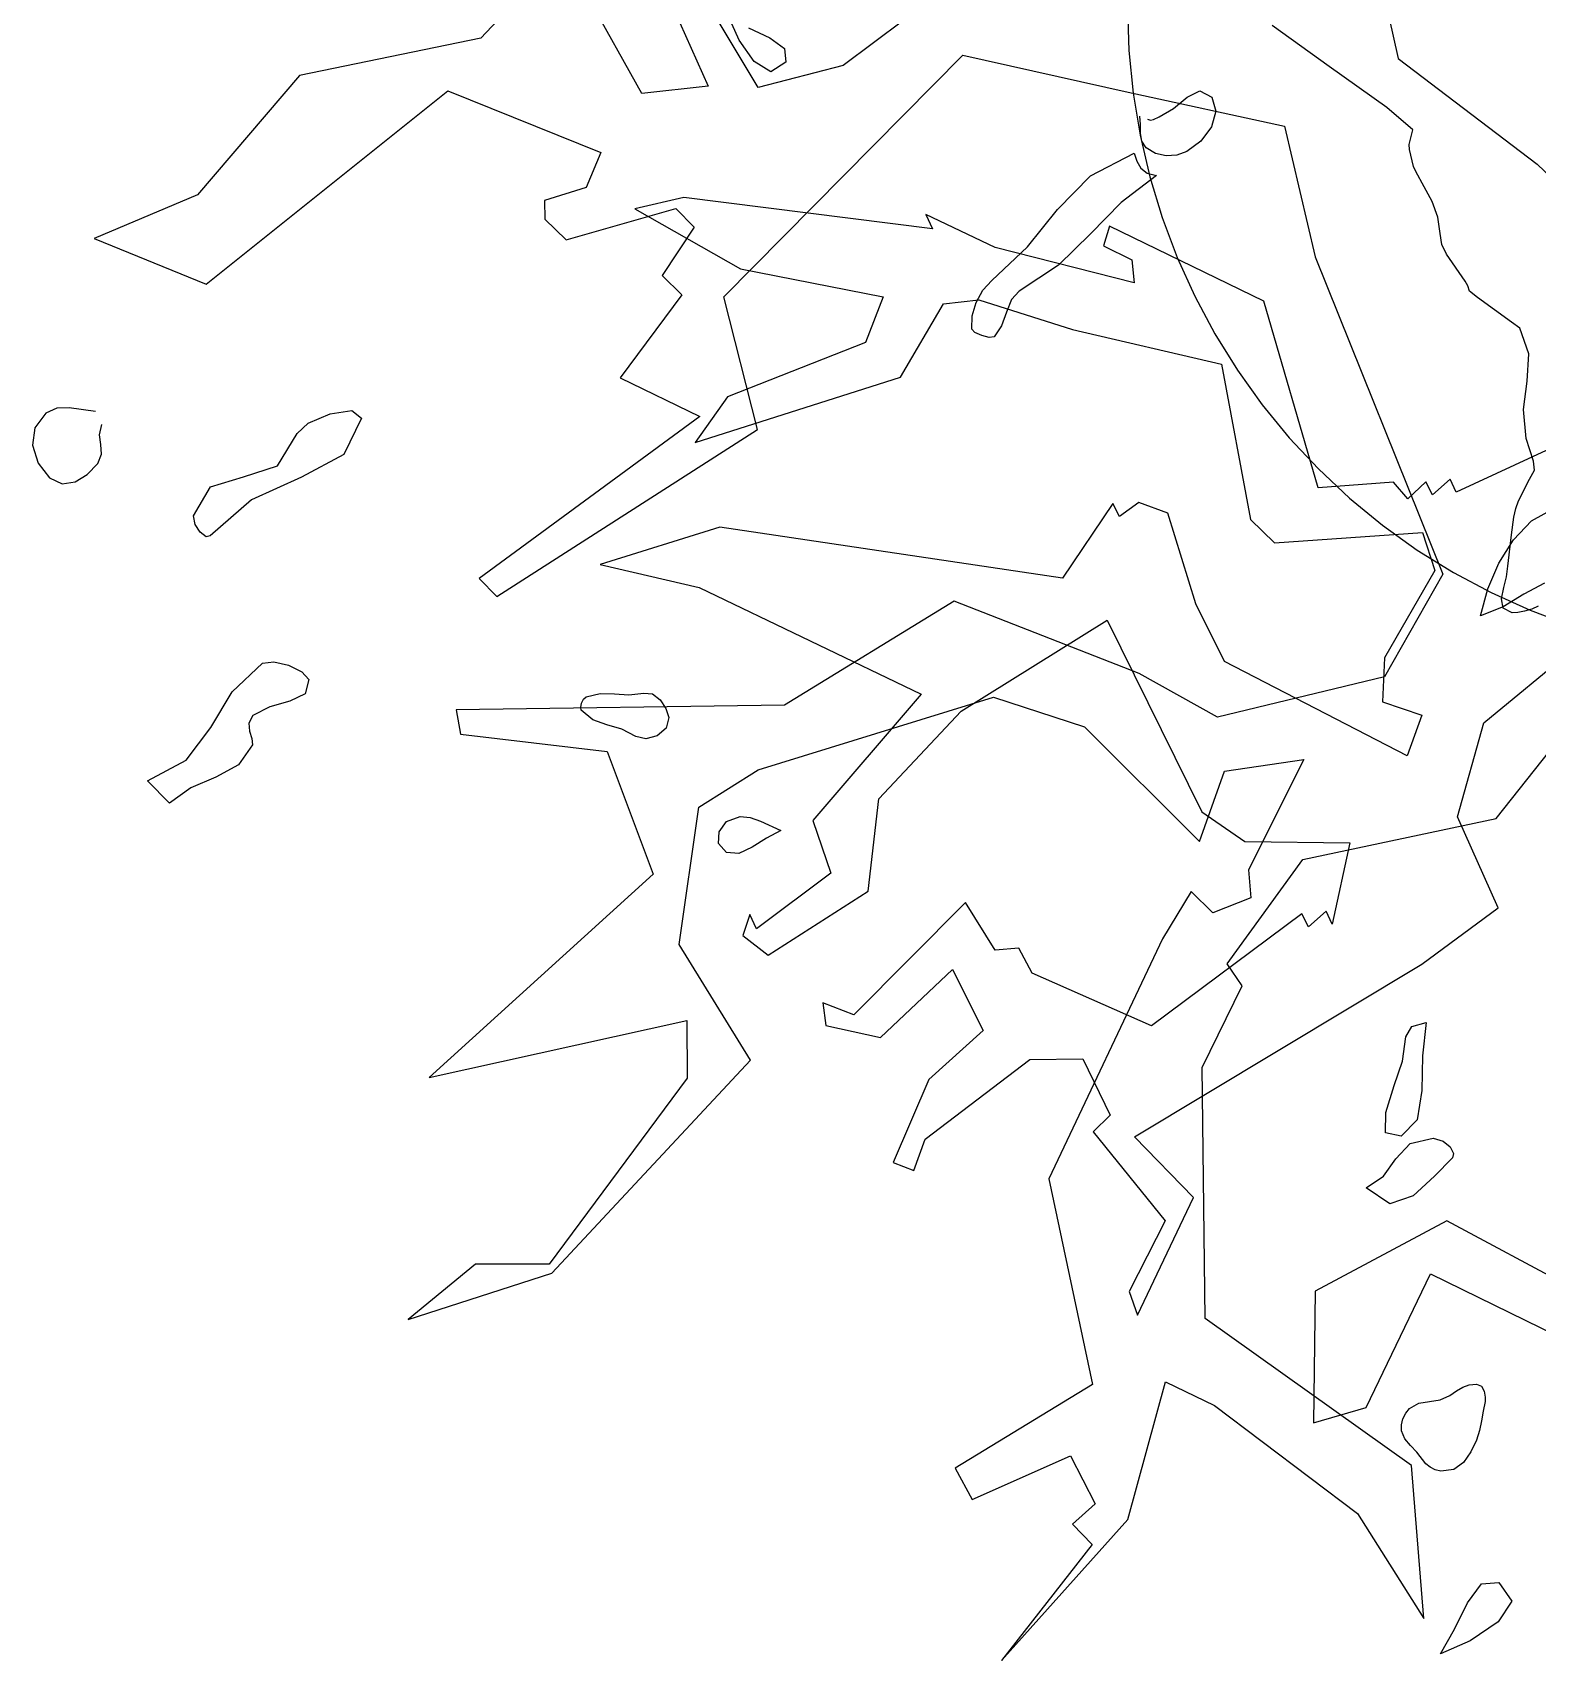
# Model space of a CAD drawing. Extents: x -81148 to 10972, y -53931 to 52487.
# Drawn here: x -29169 to -28422, y -24278 to -23470 of the extents above; entities that cross this region are included whole.
import ezdxf

# ---------------------------------------------------------------- set-up
doc = ezdxf.new("R2010")
doc.units = 0
doc.layers.get('0').update_dxf_attribs({"linetype": 'CONTINUOUS'})

msp = doc.modelspace()

# ---------------------------------------------------------------- linework, layer by layer
for p, q in [((-28866.54, -23500.35), (-28921.53, -23401.95)), ((-28507.37, -23409.02), (-28491.21, -23482.91)), ((-28857.08, -23444.12), (-28833.65, -23496.69)), ((-28712.92, -23446.14), (-28766.65, -23486.31)), ((-28924.94, -23449.77), (-28946.48, -23472.84)), ((-28808.77, -23497.24), (-28836.38, -23451.17)), ((-28818.29, -23473.75), (-28823.44, -23462.39)), ((-28625.49, -23457.82), (-28624.8, -23478.99)), ((-28946.48, -23472.84), (-29036.53, -23491.39)), ((-28813.64, -23467.7), (-28803.12, -23472.62)), ((-28803.12, -23472.62), (-28795.69, -23478)), ((-28525.36, -23486.8), (-28553.69, -23466.51)), ((-28825.88, -23601.29), (-28707.17, -23481.29)), ((-28810.76, -23484.38), (-28818.29, -23473.75)), ((-28795.69, -23478), (-28795.18, -23484.7)), ((-28707.17, -23481.29), (-28625.23, -23499.6)), ((-28624.8, -23478.99), (-28622.72, -23500.07)), ((-28802.52, -23489.58), (-28810.76, -23484.38)), ((-28766.65, -23486.31), (-28808.77, -23497.24)), ((-28795.18, -23484.7), (-28802.52, -23489.58)), ((-28496.75, -23507.25), (-28525.36, -23486.8)), ((-28491.21, -23482.91), (-28422.05, -23535.43)), ((-29036.53, -23491.39), (-29087.25, -23550.66)), ((-28833.65, -23496.69), (-28866.54, -23500.35)), ((-29082.84, -23594.93), (-28962.88, -23498.89)), ((-28962.88, -23498.89), (-28886.88, -23529.52)), ((-28625.23, -23499.6), (-28547.6, -23516.49)), ((-28622.72, -23500.07), (-28619.27, -23520.97)), ((-28602.6, -23507.79), (-28595.89, -23502.15)), ((-28595.89, -23502.15), (-28589.55, -23498.94)), ((-28589.55, -23498.94), (-28583.58, -23502.11)), ((-28583.58, -23502.11), (-28581.57, -23509.04)), ((-28618.97, -23515.68), (-28619.44, -23511.55)), ((-28615.62, -23513.05), (-28614.04, -23513.52)), ((-28614.04, -23513.52), (-28612.54, -23513.18)), ((-28612.54, -23513.18), (-28609.71, -23511.9)), ((-28609.71, -23511.9), (-28602.6, -23507.79)), ((-28581.57, -23509.04), (-28583.87, -23516.74)), ((-28483.82, -23518.3), (-28496.75, -23507.25)), ((-28619.27, -23520.97), (-28614.46, -23541.6)), ((-28618.98, -23519.92), (-28618.97, -23515.68)), ((-28618.43, -23523.89), (-28618.98, -23519.92)), ((-28583.87, -23516.74), (-28589.12, -23523.87)), ((-28547.6, -23516.49), (-28532.27, -23581.34)), ((-28485.7, -23525.51), (-28483.82, -23518.3)), ((-28886.88, -23529.52), (-28894.18, -23546.95)), ((-28643.89, -23541.17), (-28622.11, -23529.83)), ((-28622.11, -23529.83), (-28620.81, -23533.85)), ((-28616.29, -23527.18), (-28618.43, -23523.89)), ((-28611.6, -23530.04), (-28616.29, -23527.18)), ((-28606.36, -23531.24), (-28611.6, -23530.04)), ((-28595.97, -23529.08), (-28601.01, -23530.89)), ((-28589.12, -23523.87), (-28595.97, -23529.08)), ((-28485.54, -23528), (-28485.7, -23525.51)), ((-28483.44, -23536.44), (-28485.54, -23528)), ((-28620.81, -23533.85), (-28618.83, -23537.28)), ((-28618.83, -23537.28), (-28615.75, -23539.77)), ((-28601.01, -23530.89), (-28606.36, -23531.24)), ((-28482.33, -23539.08), (-28483.44, -23536.44)), ((-28422.05, -23535.43), (-28389.82, -23566.26)), ((-28660.25, -23557.86), (-28643.89, -23541.17)), ((-28611.18, -23540.96), (-28628.64, -23554.36)), ((-28615.75, -23539.77), (-28611.18, -23540.96)), ((-28614.46, -23541.6), (-28608.31, -23561.86)), ((-28478.25, -23546.53), (-28482.33, -23539.08)), ((-29087.25, -23550.66), (-29138.46, -23572.24)), ((-28894.18, -23546.95), (-28914.99, -23553.43)), ((-28914.99, -23553.43), (-28914.79, -23562.74)), ((-28845.8, -23551.97), (-28870.14, -23557.46)), ((-28722.36, -23567.5), (-28845.8, -23551.97)), ((-28628.64, -23554.36), (-28643.9, -23570.02)), ((-28474.31, -23553.94), (-28478.25, -23546.53)), ((-28471.39, -23561.61), (-28474.31, -23553.94)), ((-28904.23, -23572.93), (-28849.79, -23557.39)), ((-28870.14, -23557.46), (-28817.59, -23587.26)), ((-28849.79, -23557.39), (-28840.65, -23566.6)), ((-28691.12, -23576.8), (-28725.54, -23560.3)), ((-28725.54, -23560.3), (-28722.36, -23567.5)), ((-28675.22, -23576.37), (-28660.25, -23557.86)), ((-28608.31, -23561.86), (-28600.85, -23581.69)), ((-28470.36, -23569.86), (-28471.39, -23561.61)), ((-28914.79, -23562.74), (-28904.23, -23572.93)), ((-28840.65, -23566.6), (-28856.52, -23590.57)), ((-28643.9, -23570.02), (-28659.83, -23585.53)), ((-28634.45, -23566.08), (-28637.44, -23575.87)), ((-28557.8, -23603.36), (-28634.45, -23566.08)), ((-28469.47, -23575.23), (-28470.36, -23569.86)), ((-29138.46, -23572.24), (-29082.84, -23594.93)), ((-28692.82, -23593.18), (-28675.22, -23576.37)), ((-28622.15, -23594.2), (-28691.12, -23576.8)), ((-28637.44, -23575.87), (-28623.31, -23582.89)), ((-28467.07, -23580), (-28469.47, -23575.23)), ((-28659.83, -23585.53), (-28679.35, -23598.49)), ((-28623.31, -23582.89), (-28622.15, -23594.2)), ((-28600.85, -23581.69), (-28592.11, -23600.98)), ((-28532.27, -23581.34), (-28468.9, -23738.99)), ((-28457.82, -23593.53), (-28467.07, -23580)), ((-28856.52, -23590.57), (-28846.78, -23600.23)), ((-28817.59, -23587.26), (-28746.8, -23601.2)), ((-28697.36, -23597.87), (-28692.82, -23593.18)), ((-28456.54, -23595.83), (-28457.82, -23593.53)), ((-28846.78, -23600.23), (-28877.32, -23641.48)), ((-28809.12, -23667.11), (-28825.88, -23601.29)), ((-28746.8, -23601.2), (-28755.59, -23623.85)), ((-28716.77, -23604.63), (-28699.35, -23602.66)), ((-28700.68, -23603.98), (-28697.36, -23597.87)), ((-28699.35, -23602.66), (-28652.81, -23617.45)), ((-28683.15, -23602.59), (-28685.58, -23608.91)), ((-28679.35, -23598.49), (-28683.15, -23602.59)), ((-28592.11, -23600.98), (-28582.13, -23619.66)), ((-28455.64, -23598.37), (-28456.54, -23595.83)), ((-28451.73, -23601.5), (-28455.64, -23598.37)), ((-28434.8, -23613.73), (-28451.73, -23601.5)), ((-28738.19, -23641.05), (-28716.77, -23604.63)), ((-28702.83, -23617.21), (-28702.58, -23610.7)), ((-28702.58, -23610.7), (-28700.68, -23603.98)), ((-28685.58, -23608.91), (-28688, -23615.68)), ((-28530.88, -23696.02), (-28557.8, -23603.36)), ((-28701.24, -23618.88), (-28702.83, -23617.21)), ((-28697.81, -23620.45), (-28701.24, -23618.88)), ((-28688, -23615.68), (-28691.74, -23621.12)), ((-28652.81, -23617.45), (-28578.85, -23634.6)), ((-28430.74, -23616.78), (-28434.8, -23613.73)), ((-28426.32, -23629.54), (-28430.74, -23616.78)), ((-28755.59, -23623.85), (-28824.11, -23650.93)), ((-28694.13, -23621.39), (-28697.81, -23620.45)), ((-28691.74, -23621.12), (-28694.13, -23621.39)), ((-28582.13, -23619.66), (-28570.94, -23637.64)), ((-28578.85, -23634.6), (-28564.37, -23711.73)), ((-28427.15, -23643.1), (-28426.32, -23629.54)), ((-28877.32, -23641.48), (-28837.86, -23660.66)), ((-28840.13, -23673.57), (-28738.19, -23641.05)), ((-28570.94, -23637.64), (-28558.6, -23654.86)), ((-28428.99, -23657.18), (-28427.15, -23643.1)), ((-28824.11, -23650.93), (-28840.13, -23673.57)), ((-29162.5, -23658.98), (-29168, -23666.2)), ((-29156.94, -23656.57), (-29162.5, -23658.98)), ((-29150.82, -23656.39), (-29156.94, -23656.57)), ((-29137.8, -23658.13), (-29150.82, -23656.39)), ((-29032.23, -23663.97), (-29021.32, -23659.37)), ((-29021.32, -23659.37), (-29010.59, -23657.72)), ((-29010.59, -23657.72), (-29005.76, -23661.43)), ((-28558.6, -23654.86), (-28545.17, -23671.23)), ((-28427.62, -23671.52), (-28428.99, -23657.18)), ((-29168, -23666.2), (-29169.05, -23674.95)), ((-29135.85, -23669.81), (-29134.69, -23664.7)), ((-29037.64, -23669.14), (-29032.23, -23663.97)), ((-29005.76, -23661.43), (-29014.56, -23679.55)), ((-28837.86, -23660.66), (-28947.29, -23741.11)), ((-28938.63, -23750), (-28809.12, -23667.11)), ((-29169.05, -23674.95), (-29166.35, -23683.75)), ((-29135.18, -23674.61), (-29135.85, -23669.81)), ((-29134.77, -23679.28), (-29135.18, -23674.61)), ((-29047.5, -23685.12), (-29037.64, -23669.14)), ((-28545.17, -23671.23), (-28530.69, -23686.69)), ((-28397.75, -23668.37), (-28462.3, -23698.16)), ((-28424.01, -23682.8), (-28427.62, -23671.52)), ((-29166.35, -23683.75), (-29160.6, -23691.14)), ((-29136.7, -23684.03), (-29134.77, -23679.28)), ((-29014.56, -23679.55), (-29035.48, -23690.83)), ((-28423.45, -23687.36), (-28424.01, -23682.8)), ((-29160.6, -23691.14), (-29154.37, -23694.09)), ((-29147.98, -23693.16), (-29141.92, -23689.44)), ((-29141.92, -23689.44), (-29136.7, -23684.03)), ((-29080.68, -23695.65), (-29064.32, -23690.66)), ((-29064.32, -23690.66), (-29047.5, -23685.12)), ((-29035.48, -23690.83), (-29060.3, -23702.04)), ((-28530.69, -23686.69), (-28515.23, -23701.17)), ((-28465.25, -23691.85), (-28474.04, -23699.58)), ((-28462.3, -23698.16), (-28465.25, -23691.85)), ((-28431.38, -23702.56), (-28425.92, -23691.76)), ((-28425.92, -23691.76), (-28423.45, -23687.36)), ((-29154.37, -23694.09), (-29147.98, -23693.16)), ((-29089.16, -23709.99), (-29080.68, -23695.65)), ((-28493.5, -23693.34), (-28530.88, -23696.02)), ((-28486.3, -23701.51), (-28493.5, -23693.34)), ((-28477.36, -23693.08), (-28486.3, -23701.51)), ((-28474.04, -23699.58), (-28477.36, -23693.08)), ((-29060.3, -23702.04), (-29080.81, -23719.96)), ((-28632.83, -23703.89), (-28657.82, -23740.87)), ((-28629.51, -23710.39), (-28632.83, -23703.89)), ((-28619.9, -23703.39), (-28629.51, -23710.39)), ((-28605.44, -23708.63), (-28619.9, -23703.39)), ((-28515.23, -23701.17), (-28498.86, -23714.61)), ((-28433.63, -23710.57), (-28432.69, -23706.37)), ((-28432.69, -23706.37), (-28431.38, -23702.56)), ((-28425.02, -23712.38), (-28412.43, -23705.47)), ((-29088.33, -23714.28), (-29089.16, -23709.99)), ((-29085.86, -23718.09), (-29088.33, -23714.28)), ((-28827.95, -23715.6), (-28887.23, -23734.18)), ((-28657.82, -23740.87), (-28827.95, -23715.6)), ((-28591.54, -23753.64), (-28605.44, -23708.63)), ((-28564.37, -23711.73), (-28552.59, -23723.32)), ((-28498.86, -23714.61), (-28481.64, -23726.95)), ((-28434.9, -23719.33), (-28433.63, -23710.57)), ((-28433.88, -23721.97), (-28425.02, -23712.38)), ((-29082.95, -23720.34), (-29085.86, -23718.09)), ((-29080.81, -23719.96), (-29082.95, -23720.34)), ((-28552.59, -23723.32), (-28479.02, -23718.27)), ((-28479.02, -23718.27), (-28472.99, -23737.09)), ((-28441.09, -23733.51), (-28433.88, -23721.97)), ((-28436.66, -23735), (-28434.9, -23719.33)), ((-28481.64, -23726.95), (-28463.65, -23738.13)), ((-28887.23, -23734.18), (-28838.12, -23745.48)), ((-28468.9, -23738.99), (-28497.99, -23789.88)), ((-28472.99, -23737.09), (-28497.93, -23780.46)), ((-28463.65, -23738.13), (-28444.97, -23748.11)), ((-28446.56, -23746.3), (-28441.09, -23733.51)), ((-28438.66, -23745.59), (-28437.39, -23740.25)), ((-28437.39, -23740.25), (-28436.66, -23735)), ((-28947.29, -23741.11), (-28938.63, -23750)), ((-28838.12, -23745.48), (-28727.85, -23798.54)), ((-28450.18, -23759.61), (-28446.56, -23746.3)), ((-28444.97, -23748.11), (-28425.68, -23756.86)), ((-28439.8, -23751.26), (-28438.66, -23745.59)), ((-28418.41, -23743.33), (-28428.72, -23748.92)), ((-28711.48, -23752.38), (-28795.69, -23804.05)), ((-28619.78, -23788.31), (-28711.48, -23752.38)), ((-28577.42, -23782.31), (-28591.54, -23753.64)), ((-28439.08, -23755.1), (-28450.18, -23759.61)), ((-28439.03, -23755.89), (-28439.8, -23751.26)), ((-28428.72, -23748.92), (-28439.08, -23755.1)), ((-28434.54, -23758.08), (-28439.03, -23755.89)), ((-28424.85, -23756.32), (-28428.4, -23757.38)), ((-28421.55, -23754.83), (-28424.85, -23756.32)), ((-28708.04, -23806.96), (-28635.62, -23761.75)), ((-28635.62, -23761.75), (-28588.54, -23857.02)), ((-28431.78, -23757.98), (-28434.54, -23758.08)), ((-28428.4, -23757.38), (-28431.78, -23757.98)), ((-28425.68, -23756.86), (-28405.86, -23764.32)), ((-28448.62, -23812.74), (-28391.88, -23765.89)), ((-28497.93, -23780.46), (-28498.98, -23802.28)), ((-28442.44, -23860.19), (-28374.03, -23773.67)), ((-29069.9, -23797.42), (-29054.91, -23783.19)), ((-29054.91, -23783.19), (-29049.29, -23782.45)), ((-29049.29, -23782.45), (-29041.93, -23784.15)), ((-29041.93, -23784.15), (-29035.34, -23787.37)), ((-29035.34, -23787.37), (-29031.98, -23791.21)), ((-28580.83, -23809.96), (-28619.78, -23788.31)), ((-28486.63, -23829.23), (-28577.42, -23782.31)), ((-29031.98, -23791.21), (-29033.77, -23798.31)), ((-28497.99, -23789.88), (-28580.83, -23809.96)), ((-29080.62, -23815.01), (-29069.9, -23797.42)), ((-29051.2, -23804.78), (-29059.64, -23809.18)), ((-29041.38, -23801.99), (-29051.2, -23804.78)), ((-29033.77, -23798.31), (-29041.38, -23801.99)), ((-28795.69, -23804.05), (-28958.73, -23806.3)), ((-28896.95, -23805.09), (-28896.47, -23803.03)), ((-28896.71, -23806.52), (-28896.95, -23805.09)), ((-28896.47, -23803.03), (-28895.47, -23801.05)), ((-28895.47, -23801.05), (-28894.19, -23799.8)), ((-28894.19, -23799.8), (-28887.3, -23798.12)), ((-28887.3, -23798.12), (-28880.23, -23798.4)), ((-28880.23, -23798.4), (-28873, -23798.94)), ((-28873, -23798.94), (-28865.63, -23798.03)), ((-28865.63, -23798.03), (-28861.32, -23798.42)), ((-28861.32, -23798.42), (-28857.54, -23801.39)), ((-28857.54, -23801.39), (-28854.69, -23805.72)), ((-28808.86, -23836.13), (-28691.99, -23800.07)), ((-28727.85, -23798.54), (-28781.66, -23861.34)), ((-28691.99, -23800.07), (-28646.88, -23814.77)), ((-28498.98, -23802.28), (-28479.3, -23808.96)), ((-29059.64, -23809.18), (-29061.73, -23812.95)), ((-29061.73, -23812.95), (-29061.32, -23816.85)), ((-28958.73, -23806.3), (-28956.66, -23818.41)), ((-28890.93, -23811.19), (-28896.71, -23806.52)), ((-28883.9, -23813.7), (-28890.93, -23811.19)), ((-28854.69, -23805.72), (-28853.18, -23810.15)), ((-28853.18, -23810.15), (-28854.48, -23815.36)), ((-28748.94, -23850.57), (-28708.04, -23806.96)), ((-28479.3, -23808.96), (-28486.63, -23829.23)), ((-28461.6, -23859.46), (-28448.62, -23812.74)), ((-29092.74, -23831.3), (-29080.62, -23815.01)), ((-29061.32, -23816.85), (-29060.13, -23820.52)), ((-29060.13, -23820.52), (-29059.88, -23823.66)), ((-28956.66, -23818.41), (-28883.76, -23827.04)), ((-28876.47, -23815.86), (-28883.9, -23813.7)), ((-28869.52, -23819.51), (-28876.47, -23815.86)), ((-28864.67, -23820.76), (-28869.52, -23819.51)), ((-28858.99, -23819.14), (-28864.67, -23820.76)), ((-28854.48, -23815.36), (-28858.99, -23819.14)), ((-28646.88, -23814.77), (-28589.7, -23871.66)), ((-29059.88, -23823.66), (-29066.79, -23833.57)), ((-28883.76, -23827.04), (-28861.01, -23887.88)), ((-29111.92, -23841.55), (-29092.74, -23831.3)), ((-29066.79, -23833.57), (-29078, -23839.66)), ((-28838.22, -23854.71), (-28808.86, -23836.13)), ((-28589.7, -23871.66), (-28577.34, -23836.84)), ((-28577.34, -23836.84), (-28537.91, -23831.04)), ((-28537.91, -23831.04), (-28565.42, -23885.77)), ((-29101, -23852.69), (-29111.92, -23841.55)), ((-29090.42, -23845.02), (-29101, -23852.69)), ((-29078, -23839.66), (-29090.42, -23845.02)), ((-28754.31, -23896.41), (-28748.94, -23850.57)), ((-28848.1, -23922.79), (-28838.22, -23854.71)), ((-28824.51, -23861.78), (-28817.82, -23859.26)), ((-28817.82, -23859.26), (-28812.81, -23859.76)), ((-28812.81, -23859.76), (-28807.74, -23861.53)), ((-28807.74, -23861.53), (-28797.53, -23866.16)), ((-28781.66, -23861.34), (-28772.73, -23887.38)), ((-28588.54, -23857.02), (-28567.17, -23871.68)), ((-28538.43, -23880.6), (-28442.44, -23860.19)), ((-28441.46, -23904.66), (-28461.6, -23859.46)), ((-28828.49, -23872.64), (-28828.26, -23866.89)), ((-28828.26, -23866.89), (-28824.51, -23861.78)), ((-28797.53, -23866.16), (-28804.71, -23870.06)), ((-28824.63, -23877.09), (-28828.49, -23872.64)), ((-28818.5, -23877.61), (-28824.63, -23877.09)), ((-28811.78, -23874.57), (-28818.5, -23877.61)), ((-28804.71, -23870.06), (-28811.78, -23874.57)), ((-28567.17, -23871.68), (-28515.06, -23872.37)), ((-28515.06, -23872.37), (-28523.93, -23912.66)), ((-28576.04, -23932.46), (-28538.43, -23880.6)), ((-28565.42, -23885.77), (-28564.33, -23899.66)), ((-28861.01, -23887.88), (-28972.13, -23988.92)), ((-28772.73, -23887.38), (-28809.73, -23915.07)), ((-28803.85, -23928.11), (-28754.31, -23896.41)), ((-28705.87, -23901.98), (-28761.41, -23957.81)), ((-28691.26, -23925.58), (-28705.87, -23901.98)), ((-28593.97, -23896.5), (-28608.1, -23919.97)), ((-28583.14, -23907.06), (-28593.97, -23896.5)), ((-28564.33, -23899.66), (-28583.14, -23907.06)), ((-28812.91, -23907.86), (-28816.39, -23918.31)), ((-28809.73, -23915.07), (-28812.91, -23907.86)), ((-28538.97, -23907.57), (-28613.66, -23963.25)), ((-28535.64, -23914.07), (-28538.97, -23907.57)), ((-28526.86, -23906.33), (-28535.64, -23914.07)), ((-28523.93, -23912.66), (-28526.86, -23906.33)), ((-28479.31, -23932.56), (-28441.46, -23904.66)), ((-28812.73, -23980.24), (-28848.1, -23922.79)), ((-28816.39, -23918.31), (-28803.85, -23928.11)), ((-28679.51, -23924.65), (-28691.26, -23925.58)), ((-28672.84, -23937.14), (-28679.51, -23924.65)), ((-28608.1, -23919.97), (-28664.58, -24039.17)), ((-28622.08, -24018.3), (-28479.31, -23932.56)), ((-28568.51, -23943.38), (-28576.04, -23932.46)), ((-28748.05, -23969), (-28712.31, -23935.25)), ((-28712.31, -23935.25), (-28697.23, -23965.49)), ((-28613.66, -23963.25), (-28672.84, -23937.14)), ((-28588.36, -23983.92), (-28568.51, -23943.38)), ((-28761.41, -23957.81), (-28776.69, -23951.84)), ((-28776.69, -23951.84), (-28775.23, -23963.13)), ((-28972.13, -23988.92), (-28844.26, -23960.65)), ((-28844.26, -23960.65), (-28844.08, -23989.15)), ((-28775.23, -23963.13), (-28748.05, -23969)), ((-28697.23, -23965.49), (-28724.09, -23989.94)), ((-28487.26, -23968.64), (-28484.34, -23963.58)), ((-28484.34, -23963.58), (-28477.28, -23961.5)), ((-28477.28, -23961.5), (-28479.11, -23978.12)), ((-28488.91, -23980.73), (-28487.26, -23968.64)), ((-28911.24, -24085.95), (-28812.73, -23980.24)), ((-28725.86, -24019.42), (-28673.99, -23979.99)), ((-28673.99, -23979.99), (-28647.6, -23979.55)), ((-28647.6, -23979.55), (-28634.1, -24007.57)), ((-28493.15, -23992.83), (-28488.91, -23980.73)), ((-28479.11, -23978.12), (-28479.34, -23995.39)), ((-28844.08, -23989.15), (-28912.52, -24081.62)), ((-28724.09, -23989.94), (-28741.81, -24031.07)), ((-28586.91, -24108.53), (-28588.36, -23983.92)), ((-28497.28, -24006.28), (-28493.15, -23992.83)), ((-28479.34, -23995.39), (-28481.64, -24009.83)), ((-28497.44, -24016.27), (-28497.28, -24006.28)), ((-28634.1, -24007.57), (-28642.58, -24015.93)), ((-28481.64, -24009.83), (-28489.7, -24017.97)), ((-28731.62, -24035.06), (-28725.86, -24019.42)), ((-28642.58, -24015.93), (-28606.81, -24059.98)), ((-28592.65, -24048.39), (-28622.08, -24018.3)), ((-28489.7, -24017.97), (-28497.44, -24016.27)), ((-28492.3, -24029.21), (-28485.18, -24021.62)), ((-28485.18, -24021.62), (-28473.8, -24018.96)), ((-28473.8, -24018.96), (-28468.85, -24020.46)), ((-28468.85, -24020.46), (-28465.34, -24023.38)), ((-28741.81, -24031.07), (-28731.62, -24035.06)), ((-28498.48, -24037.84), (-28492.3, -24029.21)), ((-28464.11, -24028.8), (-28473.04, -24037.87)), ((-28465.34, -24023.38), (-28463.64, -24026.54)), ((-28463.64, -24026.54), (-28464.11, -24028.8)), ((-28664.58, -24039.17), (-28642.8, -24141.26)), ((-28507.09, -24043.61), (-28498.48, -24037.84)), ((-28473.04, -24037.87), (-28483.67, -24047.58)), ((-28495.27, -24051.6), (-28507.09, -24043.61)), ((-28483.67, -24047.58), (-28495.27, -24051.6)), ((-28620.52, -24106.87), (-28592.65, -24048.39)), ((-28606.81, -24059.98), (-28624.64, -24095.19)), ((-28466.98, -24060.01), (-28532.35, -24095.04)), ((-28404.58, -24093.45), (-28466.98, -24060.01)), ((-28949.17, -24081.62), (-28982.52, -24109.03)), ((-28982.52, -24109.03), (-28911.24, -24085.95)), ((-28912.52, -24081.62), (-28949.17, -24081.62)), ((-28506.99, -24152.67), (-28475.01, -24086.37)), ((-28475.01, -24086.37), (-28402.44, -24121.96)), ((-28624.64, -24095.19), (-28620.52, -24106.87)), ((-28532.35, -24095.04), (-28533.13, -24160.35)), ((-28484.54, -24181.45), (-28586.91, -24108.53)), ((-28642.8, -24141.26), (-28710.98, -24182.89)), ((-28625.27, -24208.41), (-28606.68, -24140)), ((-28606.68, -24140), (-28582.24, -24151.81)), ((-28465.49, -24146.78), (-28462.19, -24144.41)), ((-28462.19, -24144.41), (-28459.09, -24142.63)), ((-28459.09, -24142.63), (-28455.88, -24141.51)), ((-28455.88, -24141.51), (-28452.26, -24141.14)), ((-28452.26, -24141.14), (-28449.84, -24142.21)), ((-28449.84, -24142.21), (-28448.42, -24144.68)), ((-28582.24, -24151.81), (-28511.34, -24205.4)), ((-28533.13, -24160.35), (-28506.99, -24152.67)), ((-28485.47, -24153.18), (-28480.9, -24150.65)), ((-28480.9, -24150.65), (-28475.63, -24149.69)), ((-28475.63, -24149.69), (-28470.28, -24148.87)), ((-28470.28, -24148.87), (-28465.49, -24146.78)), ((-28447.97, -24149.75), (-28448.97, -24154.53)), ((-28448.42, -24144.68), (-28447.86, -24147.53)), ((-28447.86, -24147.53), (-28447.97, -24149.75)), ((-28489.52, -24161.4), (-28488.74, -24158.35)), ((-28488.74, -24158.35), (-28487.34, -24155.49)), ((-28487.34, -24155.49), (-28485.47, -24153.18)), ((-28449.76, -24159.37), (-28450.73, -24164.17)), ((-28448.97, -24154.53), (-28449.76, -24159.37)), ((-28489.5, -24164.32), (-28489.52, -24161.4)), ((-28487.87, -24168.21), (-28489.5, -24164.32)), ((-28485.04, -24171.54), (-28487.87, -24168.21)), ((-28450.73, -24164.17), (-28452.23, -24168.87)), ((-28702.63, -24198.43), (-28653.82, -24176.74)), ((-28653.82, -24176.74), (-28641.49, -24200.52)), ((-28481.8, -24174.85), (-28485.04, -24171.54)), ((-28477.45, -24180.68), (-28481.8, -24174.85)), ((-28454.99, -24174.74), (-28458.66, -24179.96)), ((-28452.23, -24168.87), (-28454.99, -24174.74)), ((-28710.98, -24182.89), (-28702.63, -24198.43)), ((-28478.46, -24257.57), (-28484.54, -24181.45)), ((-28475.32, -24182.36), (-28477.45, -24180.68)), ((-28472.75, -24183.61), (-28475.32, -24182.36)), ((-28469.87, -24184.3), (-28472.75, -24183.61)), ((-28463.52, -24183.49), (-28469.87, -24184.3)), ((-28458.66, -24179.96), (-28463.52, -24183.49)), ((-28641.49, -24200.52), (-28652.72, -24210.71)), ((-28688.09, -24278.33), (-28625.27, -24208.41)), ((-28511.34, -24205.4), (-28478.46, -24257.57)), ((-28652.72, -24210.71), (-28643.07, -24220.8)), ((-28643.07, -24220.8), (-28688.09, -24278.33)), ((-28456.79, -24249.66), (-28449.78, -24240.36)), ((-28449.78, -24240.36), (-28441.09, -24239.7)), ((-28441.09, -24239.7), (-28434.76, -24248.85)), ((-28463.21, -24262.81), (-28456.79, -24249.66)), ((-28434.76, -24248.85), (-28441.55, -24259.17)), ((-28470.13, -24275.06), (-28463.21, -24262.81)), ((-28441.55, -24259.17), (-28455.37, -24268.59)), ((-28455.37, -24268.59), (-28470.13, -24275.06))]:
    msp.add_line(p, q)

doc.saveas('drawing.dxf')
